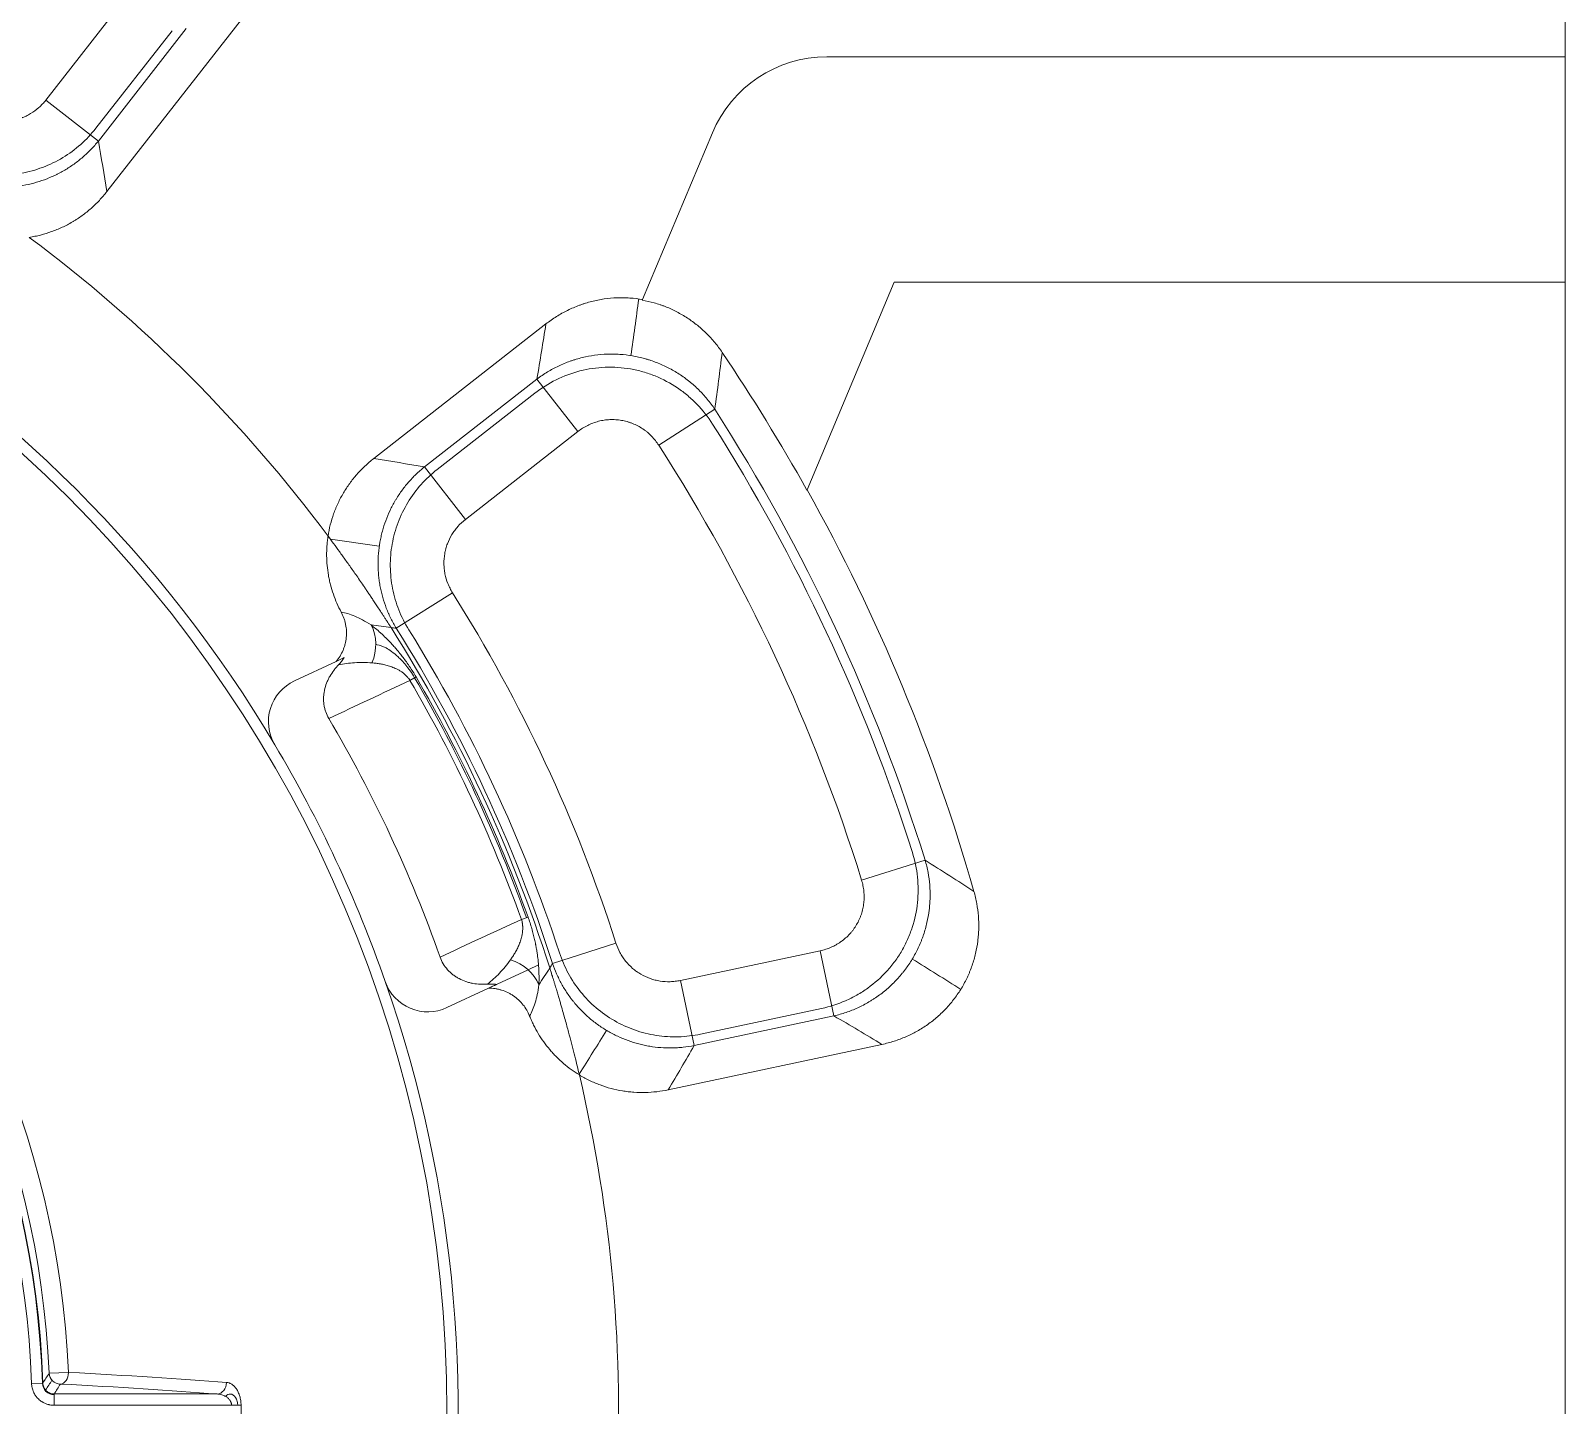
# Model space of a CAD drawing. Header units: millimetres. Extents: x 2234 to 3061, y 2092 to 2676.
# Drawn here: x 2773.6 to 2841.7, y 2475.8 to 2536.8 of the extents above; entities that cross this region are included whole.
import ezdxf

# ---------------------------------------------------------------- set-up
doc = ezdxf.new("R2010")
doc.units = ezdxf.units.MM
doc.layers.add('20', color=7, linetype='Continuous', true_color=0xffffff)
doc.layers.add('21', color=7, linetype='Continuous', true_color=0xffffff)

msp = doc.modelspace()

# ---------------------------------------------------------------- linework, layer by layer
at = {"layer": '20', "color": 7, "linetype": 'Continuous', "lineweight": 18}
for p, q in [((2841.695, 2548.007), (2841.695, 2535.623)), ((2778.19, 2538.703), (2774.287, 2533.708)), ((2779.887, 2536.786), (2776.503, 2532.455)), ((2776.615, 2531.889), (2780.518, 2536.884)), ((2776.993, 2529.646), (2782.961, 2537.285)), ((2841.695, 2535.623), (2808.929, 2535.623)), ((2841.695, 2535.623), (2841.695, 2525.623)), ((2774.287, 2533.708), (2776.615, 2531.889)), ((2803.857, 2532.25), (2800.757, 2524.855)), ((2808.061, 2516.415), (2811.922, 2525.623)), ((2811.922, 2525.623), (2841.695, 2525.623)), ((2841.695, 2525.623), (2841.695, 2436.09)), ((2796.473, 2523.773), (2788.834, 2517.805)), ((2796.072, 2521.33), (2791.077, 2517.427)), ((2796.072, 2521.33), (2797.891, 2519.002)), ((2791.643, 2517.315), (2795.974, 2520.698)), ((2803.964, 2519.988), (2801.478, 2518.392)), ((2792.896, 2515.099), (2797.891, 2519.002)), ((2791.077, 2517.427), (2792.896, 2515.099)), ((2786.909, 2514.22), (2789.08, 2513.918)), ((2792.329, 2511.846), (2789.83, 2510.27)), ((2813.295, 2499.979), (2810.474, 2499.1)), ((2799.578, 2496.299), (2796.765, 2495.398)), ((2808.635, 2495.96), (2802.435, 2494.642)), ((2808.635, 2495.96), (2809.25, 2493.071)), ((2802.435, 2494.642), (2803.049, 2491.753)), ((2808.703, 2493.401), (2803.332, 2492.259)), ((2803.049, 2491.753), (2809.25, 2493.071)), ((2801.897, 2489.791), (2811.379, 2491.807))]:
    msp.add_line(p, q, dxfattribs=at)
for centre, radius, start, end in [((2808.929, 2530.123), 5.5, 90, 157.25517), ((2734.695, 2475.507), 65, 36.70874, 53.29126), ((2734.695, 2475.507), 83.982, 29.13365, 34.03392), ((2734.695, 2475.507), 82.321, 17.29364, 32.70636), ((2734.695, 2475.507), 81.884, 17.64444, 32.35842), ((2734.695, 2475.507), 79.367, 17.29364, 32.70636), ((2734.695, 2475.507), 84, 15.9523, 29.14308), ((2734.695, 2475.507), 68.133, 17.76831, 32.23169), ((2734.695, 2475.507), 65, 17.63679, 32.36321), ((2734.695, 2475.507), 65.179, 17.76831, 32.23169), ((2734.695, 2475.507), 65.616, 18.07408, 31.92264), ((2734.695, 2475.507), 65, 356.70874, 13.29126)]:
    msp.add_arc(centre, radius, start, end, dxfattribs=at)
for points, knots in [([(2774.287, 2533.708), (2774.24, 2533.648), (2774.191, 2533.59), (2774.113, 2533.507), (2774.086, 2533.48), (2774.031, 2533.427), (2774.004, 2533.401), (2773.862, 2533.276), (2773.741, 2533.187), (2773.58, 2533.089), (2773.547, 2533.071), (2773.481, 2533.035), (2773.447, 2533.017), (2773.344, 2532.968), (2773.275, 2532.938), (2773.063, 2532.859), (2772.918, 2532.82), (2772.732, 2532.787), (2772.695, 2532.782), (2772.638, 2532.774), (2772.619, 2532.772), (2772.582, 2532.768), (2772.563, 2532.767), (2772.468, 2532.759), (2772.393, 2532.757), (2772.168, 2532.76), (2772.018, 2532.776), (2771.832, 2532.813), (2771.795, 2532.822), (2771.722, 2532.84), (2771.685, 2532.85), (2771.577, 2532.883), (2771.506, 2532.907), (2771.297, 2532.991), (2771.163, 2533.06), (2771.034, 2533.141)], [0, 0, 0, 0, 0.0625, 0.0625, 0.09375, 0.09375, 0.125, 0.125, 0.25, 0.25, 0.28125, 0.28125, 0.3125, 0.3125, 0.375, 0.375, 0.5, 0.5, 0.53125, 0.53125, 0.546875, 0.546875, 0.5625, 0.5625, 0.625, 0.625, 0.75, 0.75, 0.78125, 0.78125, 0.8125, 0.8125, 0.875, 0.875, 1, 1, 1, 1]), ([(2769.391, 2531.2), (2769.672, 2531.026), (2769.963, 2530.879), (2770.572, 2530.638), (2770.891, 2530.544), (2771.543, 2530.416), (2771.871, 2530.382), (2772.529, 2530.375), (2772.864, 2530.402), (2773.516, 2530.518), (2773.833, 2530.605), (2774.451, 2530.837), (2774.753, 2530.984), (2775.318, 2531.326), (2775.583, 2531.522), (2776.074, 2531.957), (2776.3, 2532.197), (2776.503, 2532.455)], [0, 0, 0, 0, 0.124028, 0.124028, 0.249464, 0.249464, 0.3749, 0.3749, 0.500336, 0.500336, 0.625772, 0.625772, 0.751208, 0.751208, 0.876644, 0.876644, 1, 1, 1, 1]), ([(2769.458, 2530.642), (2769.6, 2530.555), (2769.745, 2530.476), (2770.04, 2530.33), (2770.341, 2530.198), (2770.653, 2530.094), (2770.892, 2530.026), (2770.972, 2530.005), (2771.093, 2529.976), (2771.134, 2529.967), (2771.215, 2529.949), (2771.256, 2529.941), (2771.46, 2529.902), (2771.787, 2529.856), (2772.279, 2529.829), (2772.61, 2529.841), (2772.816, 2529.858), (2772.858, 2529.862), (2772.941, 2529.871), (2772.982, 2529.876), (2773.106, 2529.892), (2773.188, 2529.904), (2773.433, 2529.947), (2773.755, 2530.018), (2774.069, 2530.117), (2774.379, 2530.231), (2774.532, 2530.295), (2774.72, 2530.384), (2774.757, 2530.402), (2774.832, 2530.439), (2774.942, 2530.496), (2775.051, 2530.557), (2775.264, 2530.683), (2775.54, 2530.862), (2775.798, 2531.066), (2775.986, 2531.228), (2776.047, 2531.283), (2776.138, 2531.369), (2776.168, 2531.397), (2776.227, 2531.456), (2776.256, 2531.486), (2776.401, 2531.635), (2776.511, 2531.759), (2776.615, 2531.889)], [0, 0, 0, 0, 0.0625, 0.0625, 0.125, 0.1875, 0.1875, 0.21875, 0.21875, 0.234375, 0.234375, 0.25, 0.25, 0.3125, 0.375, 0.4375, 0.4375, 0.453125, 0.453125, 0.46875, 0.46875, 0.5, 0.5, 0.5625, 0.625, 0.625, 0.6875, 0.6875, 0.703125, 0.703125, 0.71875, 0.75, 0.75, 0.8125, 0.875, 0.875, 0.90625, 0.90625, 0.921875, 0.921875, 0.9375, 0.9375, 1, 1, 1, 1]), ([(2776.993, 2529.646), (2776.887, 2529.51), (2776.664, 2529.251), (2776.298, 2528.897), (2776.033, 2528.684), (2775.825, 2528.534), (2775.755, 2528.485), (2775.647, 2528.414), (2775.611, 2528.391), (2775.538, 2528.345), (2775.501, 2528.323), (2775.317, 2528.214), (2775.016, 2528.055), (2774.702, 2527.926), (2774.382, 2527.811), (2774.219, 2527.761), (2774.011, 2527.708), (2773.969, 2527.698), (2773.885, 2527.679), (2773.759, 2527.652), (2773.633, 2527.63), (2773.549, 2527.617)], [0, 0, 0, 0, 0.125, 0.25, 0.375, 0.375, 0.4375, 0.4375, 0.46875, 0.46875, 0.5, 0.5, 0.625, 0.75, 0.75, 0.875, 0.875, 0.90625, 0.90625, 0.9375, 1, 1, 1, 1]), ([(2796.473, 2523.773), (2796.624, 2523.891), (2796.779, 2524), (2797.099, 2524.201), (2797.264, 2524.293), (2797.603, 2524.461), (2797.777, 2524.536), (2798.001, 2524.618), (2798.046, 2524.634), (2798.136, 2524.665), (2798.272, 2524.709), (2798.41, 2524.748), (2798.685, 2524.818), (2798.87, 2524.855), (2799.244, 2524.909), (2799.432, 2524.926), (2799.717, 2524.937), (2799.812, 2524.938), (2800.004, 2524.935), (2800.099, 2524.931), (2800.383, 2524.911), (2800.571, 2524.888), (2800.757, 2524.855)], [0, 0, 0, 0, 0.125, 0.125, 0.25, 0.25, 0.375, 0.375, 0.40625, 0.40625, 0.4375, 0.5, 0.5, 0.625, 0.625, 0.75, 0.75, 0.8125, 0.8125, 0.875, 0.875, 1, 1, 1, 1]), ([(2800.746, 2524.831), (2800.924, 2524.799), (2801.1, 2524.759), (2801.361, 2524.685), (2801.448, 2524.658), (2801.577, 2524.614), (2801.62, 2524.599), (2801.706, 2524.567), (2801.749, 2524.551), (2801.96, 2524.466), (2802.125, 2524.391), (2802.445, 2524.224), (2802.757, 2524.041), (2803.05, 2523.827), (2803.227, 2523.684), (2803.263, 2523.654), (2803.332, 2523.595), (2803.435, 2523.505), (2803.534, 2523.412), (2803.727, 2523.221), (2803.972, 2522.953), (2804.19, 2522.662), (2804.292, 2522.511)], [0, 0, 0, 0, 0.125, 0.125, 0.1875, 0.1875, 0.21875, 0.21875, 0.25, 0.25, 0.375, 0.375, 0.5, 0.625, 0.625, 0.65625, 0.65625, 0.6875, 0.75, 0.75, 0.875, 1, 1, 1, 1]), ([(2803.964, 2519.988), (2803.86, 2520.144), (2803.749, 2520.294), (2803.512, 2520.58), (2803.387, 2520.717), (2803.123, 2520.978), (2802.984, 2521.102), (2802.801, 2521.249), (2802.764, 2521.278), (2802.689, 2521.335), (2802.652, 2521.363), (2802.538, 2521.446), (2802.46, 2521.499), (2802.226, 2521.651), (2801.903, 2521.837), (2801.564, 2521.99), (2801.302, 2522.092), (2801.214, 2522.124), (2801.08, 2522.169), (2801.035, 2522.183), (2800.945, 2522.211), (2800.9, 2522.224), (2800.674, 2522.286), (2800.31, 2522.367), (2799.94, 2522.411), (2799.66, 2522.43), (2799.52, 2522.436), (2799.379, 2522.436), (2799.285, 2522.436), (2799.237, 2522.435), (2799.003, 2522.426), (2798.816, 2522.41), (2798.447, 2522.359), (2798.265, 2522.325), (2797.993, 2522.259), (2797.858, 2522.222), (2797.724, 2522.181), (2797.635, 2522.152), (2797.59, 2522.136), (2797.368, 2522.058), (2797.195, 2521.987), (2796.859, 2521.827), (2796.695, 2521.739), (2796.377, 2521.547), (2796.222, 2521.443), (2796.072, 2521.33)], [0, 0, 0, 0, 0.0625, 0.0625, 0.125, 0.125, 0.1875, 0.1875, 0.203125, 0.203125, 0.21875, 0.21875, 0.25, 0.25, 0.3125, 0.375, 0.375, 0.40625, 0.40625, 0.421875, 0.421875, 0.4375, 0.4375, 0.5, 0.5625, 0.5625, 0.59375, 0.609375, 0.609375, 0.625, 0.625, 0.6875, 0.6875, 0.75, 0.75, 0.78125, 0.796875, 0.796875, 0.8125, 0.8125, 0.875, 0.875, 0.9375, 0.9375, 1, 1, 1, 1]), ([(2803.864, 2519.333), (2803.662, 2519.649), (2803.433, 2519.94), (2803.045, 2520.342), (2802.907, 2520.471), (2802.617, 2520.715), (2802.464, 2520.83), (2801.996, 2521.147), (2801.664, 2521.324), (2801.139, 2521.537), (2800.958, 2521.599), (2800.594, 2521.703), (2800.227, 2521.786), (2799.854, 2521.831), (2799.478, 2521.856), (2799.287, 2521.858), (2798.718, 2521.835), (2798.346, 2521.78), (2797.616, 2521.592), (2797.256, 2521.458), (2796.586, 2521.126), (2796.271, 2520.929), (2795.974, 2520.698)], [0, 0, 0, 0, 0.123638, 0.123638, 0.186356, 0.186356, 0.249073, 0.249073, 0.374508, 0.374508, 0.437225, 0.437225, 0.499943, 0.56266, 0.56266, 0.625377, 0.625377, 0.750812, 0.750812, 0.876247, 0.876247, 1, 1, 1, 1]), ([(2797.891, 2519.002), (2797.959, 2519.055), (2798.099, 2519.153), (2798.248, 2519.236), (2798.401, 2519.312), (2798.479, 2519.346), (2798.6, 2519.392), (2798.641, 2519.406), (2798.723, 2519.431), (2798.764, 2519.443), (2798.888, 2519.475), (2798.971, 2519.492), (2799.14, 2519.517), (2799.225, 2519.525), (2799.353, 2519.531), (2799.397, 2519.532), (2799.483, 2519.531), (2799.525, 2519.529), (2799.653, 2519.521), (2799.822, 2519.501), (2800.009, 2519.459), (2800.112, 2519.429), (2800.153, 2519.416), (2800.174, 2519.409), (2800.235, 2519.389), (2800.275, 2519.374), (2800.394, 2519.326), (2800.549, 2519.255), (2800.695, 2519.167), (2800.801, 2519.096), (2800.836, 2519.071), (2800.905, 2519.02), (2800.939, 2518.993), (2801.038, 2518.911), (2801.163, 2518.795), (2801.332, 2518.603), (2801.432, 2518.464), (2801.478, 2518.392)], [0, 0, 0, 0, 0.0625, 0.125, 0.125, 0.1875, 0.1875, 0.21875, 0.21875, 0.25, 0.25, 0.3125, 0.3125, 0.375, 0.375, 0.40625, 0.40625, 0.4375, 0.4375, 0.5, 0.5625, 0.578125, 0.578125, 0.59375, 0.59375, 0.625, 0.625, 0.6875, 0.75, 0.75, 0.78125, 0.78125, 0.8125, 0.8125, 0.875, 0.9375, 1, 1, 1, 1]), ([(2786.805, 2514.361), (2786.831, 2514.529), (2786.898, 2514.863), (2786.997, 2515.187), (2787.083, 2515.428), (2787.128, 2515.547), (2787.179, 2515.665), (2787.213, 2515.744), (2787.231, 2515.783), (2787.322, 2515.977), (2787.402, 2516.128), (2787.575, 2516.421), (2787.761, 2516.705), (2787.973, 2516.971), (2788.143, 2517.164), (2788.201, 2517.227), (2788.32, 2517.35), (2788.381, 2517.411), (2788.568, 2517.587), (2788.699, 2517.699), (2788.834, 2517.805)], [0, 0, 0, 0, 0.125, 0.25, 0.25, 0.3125, 0.34375, 0.34375, 0.375, 0.375, 0.5, 0.5, 0.625, 0.75, 0.75, 0.8125, 0.8125, 0.875, 0.875, 1, 1, 1, 1]), ([(2791.077, 2517.427), (2790.947, 2517.323), (2790.824, 2517.213), (2790.587, 2516.985), (2790.361, 2516.746), (2790.157, 2516.488), (2790.012, 2516.286), (2789.965, 2516.218), (2789.897, 2516.113), (2789.875, 2516.078), (2789.831, 2516.008), (2789.809, 2515.972), (2789.704, 2515.793), (2789.549, 2515.501), (2789.358, 2515.047), (2789.258, 2514.732), (2789.204, 2514.532), (2789.193, 2514.491), (2789.174, 2514.41), (2789.164, 2514.37), (2789.137, 2514.248), (2789.121, 2514.166), (2789.078, 2513.922), (2789.036, 2513.594), (2789.024, 2513.265), (2789.026, 2512.935), (2789.034, 2512.77), (2789.055, 2512.562), (2789.059, 2512.521), (2789.069, 2512.438), (2789.085, 2512.315), (2789.106, 2512.193), (2789.152, 2511.95), (2789.227, 2511.629), (2789.331, 2511.317), (2789.42, 2511.086), (2789.452, 2511.009), (2789.502, 2510.895), (2789.519, 2510.857), (2789.554, 2510.781), (2789.572, 2510.744), (2789.663, 2510.557), (2789.743, 2510.412), (2789.83, 2510.27)], [0, 0, 0, 0, 0.0625, 0.0625, 0.125, 0.1875, 0.1875, 0.21875, 0.21875, 0.234375, 0.234375, 0.25, 0.25, 0.3125, 0.375, 0.4375, 0.4375, 0.453125, 0.453125, 0.46875, 0.46875, 0.5, 0.5, 0.5625, 0.625, 0.625, 0.6875, 0.6875, 0.703125, 0.703125, 0.71875, 0.75, 0.75, 0.8125, 0.875, 0.875, 0.90625, 0.90625, 0.921875, 0.921875, 0.9375, 0.9375, 1, 1, 1, 1]), ([(2791.643, 2517.315), (2791.386, 2517.112), (2791.149, 2516.89), (2790.715, 2516.402), (2790.517, 2516.135), (2790.172, 2515.566), (2790.028, 2515.27), (2789.796, 2514.654), (2789.707, 2514.331), (2789.591, 2513.679), (2789.564, 2513.351), (2789.57, 2512.691), (2789.604, 2512.356), (2789.731, 2511.708), (2789.824, 2511.392), (2790.065, 2510.78), (2790.214, 2510.484), (2790.388, 2510.203)], [0, 0, 0, 0, 0.123344, 0.123344, 0.248782, 0.248782, 0.374219, 0.374219, 0.499657, 0.499657, 0.625094, 0.625094, 0.750532, 0.750532, 0.875969, 0.875969, 1, 1, 1, 1]), ([(2792.329, 2511.846), (2792.288, 2511.91), (2792.251, 2511.976), (2792.199, 2512.078), (2792.182, 2512.112), (2792.151, 2512.181), (2792.136, 2512.216), (2792.066, 2512.391), (2792.023, 2512.535), (2791.986, 2512.72), (2791.98, 2512.757), (2791.968, 2512.832), (2791.963, 2512.87), (2791.951, 2512.983), (2791.947, 2513.059), (2791.944, 2513.284), (2791.956, 2513.434), (2791.988, 2513.62), (2791.996, 2513.657), (2792.008, 2513.713), (2792.013, 2513.731), (2792.022, 2513.768), (2792.026, 2513.787), (2792.051, 2513.878), (2792.075, 2513.95), (2792.154, 2514.161), (2792.219, 2514.296), (2792.317, 2514.458), (2792.338, 2514.49), (2792.38, 2514.553), (2792.402, 2514.584), (2792.469, 2514.675), (2792.516, 2514.734), (2792.666, 2514.902), (2792.776, 2515.005), (2792.896, 2515.099)], [0, 0, 0, 0, 0.0625, 0.0625, 0.09375, 0.09375, 0.125, 0.125, 0.25, 0.25, 0.28125, 0.28125, 0.3125, 0.3125, 0.375, 0.375, 0.5, 0.5, 0.53125, 0.53125, 0.546875, 0.546875, 0.5625, 0.5625, 0.625, 0.625, 0.75, 0.75, 0.78125, 0.78125, 0.8125, 0.8125, 0.875, 0.875, 1, 1, 1, 1]), ([(2786.805, 2514.361), (2786.885, 2514.253), (2786.968, 2514.142), (2787.136, 2513.912), (2787.223, 2513.794), (2787.356, 2513.61), (2787.401, 2513.548), (2787.493, 2513.421), (2787.539, 2513.356), (2787.681, 2513.157), (2787.779, 2513.019), (2787.932, 2512.801), (2787.984, 2512.727), (2788.092, 2512.573), (2788.146, 2512.493), (2788.26, 2512.329), (2788.318, 2512.245), (2788.408, 2512.112), (2788.439, 2512.067), (2788.502, 2511.974), (2788.534, 2511.927), (2788.599, 2511.83), (2788.633, 2511.781), (2788.701, 2511.679), (2788.736, 2511.626), (2788.808, 2511.518), (2788.846, 2511.462), (2788.903, 2511.375), (2788.923, 2511.345), (2788.963, 2511.284), (2788.983, 2511.253), (2789.046, 2511.159), (2789.089, 2511.093), (2789.156, 2510.989), (2789.18, 2510.954), (2789.227, 2510.881), (2789.251, 2510.844), (2789.3, 2510.768), (2789.325, 2510.729), (2789.364, 2510.668), (2789.377, 2510.648), (2789.404, 2510.606), (2789.418, 2510.585), (2789.459, 2510.521), (2789.486, 2510.478), (2789.542, 2510.39), (2789.57, 2510.346), (2789.599, 2510.301)], [0, 0, 0, 0, 0.125, 0.125, 0.25, 0.25, 0.3125, 0.3125, 0.375, 0.375, 0.5, 0.5, 0.5625, 0.5625, 0.625, 0.625, 0.6875, 0.6875, 0.71875, 0.71875, 0.75, 0.75, 0.78125, 0.78125, 0.8125, 0.8125, 0.84375, 0.84375, 0.859375, 0.859375, 0.875, 0.875, 0.90625, 0.90625, 0.921875, 0.921875, 0.9375, 0.9375, 0.953125, 0.953125, 0.960938, 0.960938, 0.96875, 0.96875, 0.984375, 0.984375, 1, 1, 1, 1]), ([(2808.703, 2493.401), (2809.07, 2493.48), (2809.424, 2493.595), (2809.936, 2493.819), (2810.104, 2493.903), (2810.434, 2494.091), (2810.595, 2494.193), (2811.055, 2494.522), (2811.336, 2494.771), (2811.718, 2495.19), (2811.839, 2495.338), (2812.063, 2495.643), (2812.269, 2495.958), (2812.441, 2496.293), (2812.595, 2496.637), (2812.664, 2496.815), (2812.839, 2497.356), (2812.917, 2497.724), (2812.995, 2498.474), (2812.995, 2498.858), (2812.916, 2499.603), (2812.841, 2499.968), (2812.727, 2500.327)], [0, 0, 0, 0, 0.123695, 0.123695, 0.186385, 0.186385, 0.249074, 0.249074, 0.374453, 0.374453, 0.437142, 0.437142, 0.499832, 0.562521, 0.562521, 0.62521, 0.62521, 0.750589, 0.750589, 0.875968, 0.875968, 1, 1, 1, 1]), ([(2809.25, 2493.071), (2809.433, 2493.113), (2809.612, 2493.164), (2809.963, 2493.284), (2810.136, 2493.353), (2810.473, 2493.508), (2810.638, 2493.594), (2810.84, 2493.713), (2810.881, 2493.737), (2810.96, 2493.787), (2811, 2493.812), (2811.118, 2493.89), (2811.194, 2493.943), (2811.42, 2494.109), (2811.708, 2494.345), (2811.971, 2494.608), (2812.159, 2494.817), (2812.22, 2494.888), (2812.309, 2494.998), (2812.339, 2495.035), (2812.396, 2495.109), (2812.424, 2495.147), (2812.563, 2495.336), (2812.767, 2495.648), (2812.939, 2495.978), (2813.056, 2496.233), (2813.111, 2496.362), (2813.161, 2496.494), (2813.194, 2496.583), (2813.209, 2496.627), (2813.285, 2496.85), (2813.335, 2497.03), (2813.418, 2497.393), (2813.451, 2497.576), (2813.485, 2497.853), (2813.499, 2497.993), (2813.507, 2498.133), (2813.511, 2498.227), (2813.513, 2498.274), (2813.518, 2498.509), (2813.512, 2498.696), (2813.482, 2499.067), (2813.458, 2499.251), (2813.391, 2499.617), (2813.348, 2499.798), (2813.295, 2499.979)], [0, 0, 0, 0, 0.0625, 0.0625, 0.125, 0.125, 0.1875, 0.1875, 0.203125, 0.203125, 0.21875, 0.21875, 0.25, 0.25, 0.3125, 0.375, 0.375, 0.40625, 0.40625, 0.421875, 0.421875, 0.4375, 0.4375, 0.5, 0.5625, 0.5625, 0.59375, 0.609375, 0.609375, 0.625, 0.625, 0.6875, 0.6875, 0.75, 0.75, 0.78125, 0.796875, 0.796875, 0.8125, 0.8125, 0.875, 0.875, 0.9375, 0.9375, 1, 1, 1, 1]), ([(2810.474, 2499.1), (2810.5, 2499.018), (2810.542, 2498.852), (2810.568, 2498.684), (2810.585, 2498.514), (2810.589, 2498.428), (2810.588, 2498.299), (2810.587, 2498.256), (2810.582, 2498.17), (2810.578, 2498.128), (2810.565, 2498.001), (2810.551, 2497.917), (2810.515, 2497.75), (2810.493, 2497.668), (2810.452, 2497.545), (2810.438, 2497.505), (2810.406, 2497.425), (2810.39, 2497.385), (2810.337, 2497.269), (2810.259, 2497.117), (2810.153, 2496.957), (2810.089, 2496.872), (2810.062, 2496.838), (2810.049, 2496.821), (2810.008, 2496.771), (2809.979, 2496.739), (2809.893, 2496.644), (2809.771, 2496.525), (2809.638, 2496.419), (2809.534, 2496.345), (2809.498, 2496.321), (2809.426, 2496.275), (2809.389, 2496.252), (2809.277, 2496.189), (2809.2, 2496.151), (2809.044, 2496.083), (2808.885, 2496.022), (2808.72, 2495.978), (2808.635, 2495.96)], [0, 0, 0, 0, 0.0625, 0.125, 0.125, 0.1875, 0.1875, 0.21875, 0.21875, 0.25, 0.25, 0.3125, 0.3125, 0.375, 0.375, 0.40625, 0.40625, 0.4375, 0.4375, 0.5, 0.5625, 0.578125, 0.578125, 0.59375, 0.59375, 0.625, 0.625, 0.6875, 0.75, 0.75, 0.78125, 0.78125, 0.8125, 0.8125, 0.875, 0.875, 0.9375, 1, 1, 1, 1]), ([(2815.46, 2498.594), (2815.512, 2498.414), (2815.554, 2498.233), (2815.619, 2497.869), (2815.643, 2497.686), (2815.672, 2497.318), (2815.677, 2497.133), (2815.672, 2496.901), (2815.67, 2496.854), (2815.666, 2496.761), (2815.663, 2496.714), (2815.652, 2496.575), (2815.643, 2496.482), (2815.608, 2496.207), (2815.543, 2495.843), (2815.441, 2495.489), (2815.35, 2495.226), (2815.318, 2495.139), (2815.265, 2495.009), (2815.247, 2494.966), (2815.21, 2494.88), (2815.19, 2494.838), (2815.092, 2494.627), (2814.918, 2494.301), (2814.712, 2493.995), (2814.545, 2493.773), (2814.488, 2493.701), (2814.398, 2493.594), (2814.368, 2493.558), (2814.306, 2493.489), (2814.275, 2493.454), (2814.116, 2493.283), (2813.982, 2493.154), (2813.704, 2492.911), (2813.414, 2492.683), (2813.1, 2492.485), (2812.897, 2492.371), (2812.856, 2492.348), (2812.773, 2492.305), (2812.649, 2492.241), (2812.523, 2492.182), (2812.268, 2492.071), (2811.921, 2491.941), (2811.562, 2491.846), (2811.379, 2491.807)], [0, 0, 0, 0, 0.0625, 0.0625, 0.125, 0.125, 0.1875, 0.1875, 0.203125, 0.203125, 0.21875, 0.21875, 0.25, 0.25, 0.3125, 0.375, 0.375, 0.40625, 0.40625, 0.421875, 0.421875, 0.4375, 0.4375, 0.5, 0.5625, 0.5625, 0.59375, 0.59375, 0.609375, 0.609375, 0.625, 0.625, 0.6875, 0.6875, 0.75, 0.8125, 0.8125, 0.828125, 0.828125, 0.84375, 0.875, 0.875, 0.9375, 1, 1, 1, 1]), ([(2802.435, 2494.642), (2802.36, 2494.627), (2802.285, 2494.614), (2802.172, 2494.601), (2802.134, 2494.597), (2802.058, 2494.591), (2802.021, 2494.59), (2801.832, 2494.584), (2801.682, 2494.594), (2801.496, 2494.623), (2801.459, 2494.63), (2801.385, 2494.645), (2801.348, 2494.653), (2801.237, 2494.681), (2801.165, 2494.703), (2800.952, 2494.779), (2800.815, 2494.842), (2800.652, 2494.936), (2800.62, 2494.956), (2800.572, 2494.987), (2800.556, 2494.998), (2800.525, 2495.019), (2800.509, 2495.03), (2800.432, 2495.085), (2800.373, 2495.131), (2800.202, 2495.279), (2800.098, 2495.387), (2799.98, 2495.535), (2799.957, 2495.565), (2799.912, 2495.627), (2799.89, 2495.658), (2799.828, 2495.752), (2799.79, 2495.817), (2799.684, 2496.016), (2799.625, 2496.154), (2799.578, 2496.299)], [0, 0, 0, 0, 0.0625, 0.0625, 0.09375, 0.09375, 0.125, 0.125, 0.25, 0.25, 0.28125, 0.28125, 0.3125, 0.3125, 0.375, 0.375, 0.5, 0.5, 0.53125, 0.53125, 0.546875, 0.546875, 0.5625, 0.5625, 0.625, 0.625, 0.75, 0.75, 0.78125, 0.78125, 0.8125, 0.8125, 0.875, 0.875, 1, 1, 1, 1]), ([(2796.64, 2495.201), (2796.656, 2495.149), (2796.673, 2495.099), (2796.704, 2494.998), (2796.72, 2494.949), (2796.739, 2494.888), (2796.742, 2494.876), (2796.75, 2494.852), (2796.754, 2494.84), (2796.765, 2494.804), (2796.772, 2494.78), (2796.794, 2494.711), (2796.808, 2494.666), (2796.835, 2494.579), (2796.848, 2494.536), (2796.867, 2494.473), (2796.873, 2494.452), (2796.885, 2494.412), (2796.892, 2494.391), (2796.922, 2494.292), (2796.945, 2494.216), (2796.988, 2494.072), (2797.008, 2494.003), (2797.048, 2493.869), (2797.067, 2493.805), (2797.103, 2493.68), (2797.121, 2493.619), (2797.155, 2493.5), (2797.172, 2493.443), (2797.22, 2493.273), (2797.25, 2493.167), (2797.308, 2492.961), (2797.336, 2492.862), (2797.388, 2492.671), (2797.413, 2492.579), (2797.462, 2492.399), (2797.486, 2492.311), (2797.554, 2492.055), (2797.596, 2491.892), (2797.677, 2491.579), (2797.716, 2491.428), (2797.789, 2491.135), (2797.824, 2490.993), (2797.891, 2490.716), (2797.923, 2490.582), (2797.954, 2490.451)], [0, 0, 0, 0, 0.015625, 0.015625, 0.03125, 0.03125, 0.035156, 0.035156, 0.039063, 0.039063, 0.046875, 0.046875, 0.0625, 0.0625, 0.078125, 0.078125, 0.085938, 0.085938, 0.09375, 0.09375, 0.125, 0.125, 0.15625, 0.15625, 0.1875, 0.1875, 0.21875, 0.21875, 0.25, 0.25, 0.3125, 0.3125, 0.375, 0.375, 0.4375, 0.4375, 0.5, 0.5, 0.625, 0.625, 0.75, 0.75, 0.875, 0.875, 1, 1, 1, 1]), ([(2796.765, 2495.398), (2796.818, 2495.24), (2796.878, 2495.086), (2797.011, 2494.785), (2797.156, 2494.49), (2797.328, 2494.21), (2797.467, 2494.004), (2797.515, 2493.937), (2797.589, 2493.837), (2797.615, 2493.803), (2797.666, 2493.738), (2797.692, 2493.705), (2797.823, 2493.545), (2798.043, 2493.299), (2798.404, 2492.962), (2798.697, 2492.733), (2798.868, 2492.615), (2798.937, 2492.569), (2798.972, 2492.546), (2799.077, 2492.478), (2799.148, 2492.435), (2799.363, 2492.31), (2799.655, 2492.158), (2799.96, 2492.032), (2800.27, 2491.92), (2800.428, 2491.871), (2800.63, 2491.818), (2800.67, 2491.808), (2800.751, 2491.788), (2800.873, 2491.761), (2800.995, 2491.738), (2801.239, 2491.697), (2801.565, 2491.657), (2801.894, 2491.647), (2802.142, 2491.65), (2802.225, 2491.653), (2802.349, 2491.661), (2802.391, 2491.663), (2802.474, 2491.67), (2802.515, 2491.674), (2802.722, 2491.696), (2802.886, 2491.72), (2803.049, 2491.753)], [0, 0, 0, 0, 0.0625, 0.0625, 0.125, 0.1875, 0.1875, 0.21875, 0.21875, 0.234375, 0.234375, 0.25, 0.25, 0.3125, 0.375, 0.4375, 0.453125, 0.453125, 0.46875, 0.46875, 0.5, 0.5, 0.5625, 0.625, 0.625, 0.6875, 0.6875, 0.703125, 0.703125, 0.71875, 0.75, 0.75, 0.8125, 0.875, 0.875, 0.90625, 0.90625, 0.921875, 0.921875, 0.9375, 0.9375, 1, 1, 1, 1]), ([(2797.073, 2495.864), (2797.176, 2495.552), (2797.305, 2495.254), (2797.616, 2494.679), (2797.8, 2494.402), (2798.217, 2493.884), (2798.447, 2493.648), (2798.946, 2493.219), (2799.22, 2493.025), (2799.794, 2492.694), (2800.093, 2492.557), (2800.715, 2492.338), (2801.041, 2492.256), (2801.694, 2492.155), (2802.023, 2492.134), (2802.68, 2492.153), (2803.009, 2492.192), (2803.332, 2492.26)], [0, 0, 0, 0, 0.123553, 0.123553, 0.248982, 0.248982, 0.374412, 0.374412, 0.499841, 0.499841, 0.625271, 0.625271, 0.750701, 0.750701, 0.87613, 0.87613, 1, 1, 1, 1]), ([(2801.897, 2489.791), (2801.729, 2489.756), (2801.56, 2489.728), (2801.222, 2489.688), (2800.883, 2489.664), (2800.543, 2489.672), (2800.287, 2489.69), (2800.202, 2489.698), (2800.074, 2489.713), (2800.031, 2489.718), (2799.946, 2489.73), (2799.904, 2489.737), (2799.693, 2489.772), (2799.36, 2489.844), (2799.036, 2489.946), (2798.717, 2490.064), (2798.56, 2490.131), (2798.367, 2490.224), (2798.329, 2490.243), (2798.252, 2490.282), (2798.138, 2490.343), (2798.027, 2490.407), (2797.954, 2490.451)], [0, 0, 0, 0, 0.125, 0.125, 0.25, 0.375, 0.375, 0.4375, 0.4375, 0.46875, 0.46875, 0.5, 0.5, 0.625, 0.75, 0.75, 0.875, 0.875, 0.90625, 0.90625, 0.9375, 1, 1, 1, 1])]:
    msp.add_open_spline(points, degree=3, knots=knots, dxfattribs=at)
for points in [[(2776.993, 2529.646), (2776.871, 2530.398), (2776.745, 2531.146), (2776.615, 2531.889)], [(2800.24, 2522.369), (2800.362, 2523.211), (2800.478, 2524.048), (2800.589, 2524.882)], [(2800.746, 2524.831), (2800.75, 2524.839), (2800.753, 2524.847), (2800.757, 2524.855)], [(2796.473, 2523.773), (2796.345, 2522.963), (2796.211, 2522.148), (2796.072, 2521.33)], [(2803.964, 2519.988), (2804.079, 2520.834), (2804.188, 2521.675), (2804.292, 2522.511)], [(2791.077, 2517.427), (2790.334, 2517.557), (2789.586, 2517.683), (2788.834, 2517.805)], [(2808.053, 2516.394), (2808.056, 2516.401), (2808.058, 2516.408), (2808.061, 2516.415)], [(2789.599, 2510.301), (2789.676, 2510.29), (2789.753, 2510.28), (2789.83, 2510.27)], [(2815.46, 2498.594), (2814.746, 2499.056), (2814.024, 2499.518), (2813.295, 2499.979)], [(2796.64, 2495.201), (2796.682, 2495.267), (2796.723, 2495.332), (2796.765, 2495.398)], [(2812.725, 2495.595), (2813.448, 2495.147), (2814.164, 2494.698), (2814.874, 2494.247)], [(2809.25, 2493.071), (2809.966, 2492.651), (2810.676, 2492.23), (2811.379, 2491.807)], [(2799.16, 2492.428), (2798.761, 2491.782), (2798.357, 2491.134), (2797.946, 2490.485)], [(2801.897, 2489.791), (2802.287, 2490.446), (2802.671, 2491.1), (2803.049, 2491.753)]]:
    msp.add_open_spline(points, degree=3, dxfattribs=at)
at = {"layer": '21', "color": 7, "linetype": 'Continuous', "lineweight": 18}
for p, q in [((2785.316, 2507.939), (2787.167, 2508.802)), ((2790.709, 2508.112), (2790.44, 2507.956)), ((2795.677, 2497.458), (2795.384, 2497.353)), ((2795.684, 2495.12), (2796.142, 2495.333)), ((2795.684, 2495.12), (2793.929, 2494.301)), ((2793.929, 2494.301), (2792.078, 2493.438)), ((2774.431, 2477.216), (2775.288, 2477.252)), ((2773.651, 2476.764), (2774.153, 2476.78)), ((2774.654, 2476.294), (2774.654, 2475.792)), ((2774.654, 2476.294), (2781.881, 2476.294)), ((2782.525, 2475.792), (2774.654, 2475.792)), ((2782.947, 2475.794), (2782.525, 2475.792))]:
    msp.add_line(p, q, dxfattribs=at)
msp.add_circle((2734.695, 2475.507), 57.383, dxfattribs=at)
msp.add_circle((2734.695, 2475.507), 57.383, dxfattribs=at)
for centre, radius, start, end in [((2734.695, 2475.507), 65, 36.70874, 53.29126), ((2734.695, 2475.507), 57.886, 30.75015, 59.24985), ((2734.695, 2475.507), 40.63, 2.4619, 87.5381), ((2734.695, 2475.507), 39.478, 1.84776, 88.15224), ((2734.695, 2475.507), 39.461, 1.84776, 88.15224), ((2734.695, 2475.507), 39.772, 2.4619, 87.5381), ((2734.695, 2475.507), 38.976, 1.84776, 88.15224), ((2734.695, 2475.507), 65, 17.63679, 32.36321), ((2786.161, 2506.127), 2, 115, 210.75015), ((2734.695, 2475.507), 64.501, 19.79667, 30.20333), ((2734.695, 2475.507), 64.739, 19.79667, 30.20333), ((2734.695, 2475.507), 64.813, 19.79667, 30.20333), ((2734.695, 2475.507), 60.54, 19.46426, 30.53574), ((2734.695, 2475.507), 57.886, 19.24985, 30.75015), ((2791.233, 2495.251), 2, 199.24985, 295), ((2734.695, 2475.507), 57.886, 350.75015, 19.24985), ((2734.695, 2475.507), 65, 356.70874, 13.29126), ((2734.695, 2475.507), 48.253, 359.6591, 0.3409), ((2734.695, 2475.507), 48.253, 359.6591, 0.3409)]:
    msp.add_arc(centre, radius, start, end, dxfattribs=at)
for centre, major_axis, ratio, start_param, end_param in [((2787.058, 2509.347), (1.192, 1.606), 0.893672, 4.975521, 5.885825), ((2794.276, 2493.867), (1.996, -0.12), 0.893672, 0.39736, 1.307664), ((2734.694, 2522.191), (-0.001, 70.061), 0.74566, 4.001292, 4.009548), ((2774.932, 2477.237), (-0.426, 0.266), 0.998098, 0.6017, 2.127785), ((2774.932, 2477.237), (0.026, 0.502), 0.706413, 3.215602, 4.77981), ((2734.695, 2475.13), (-57.384, 0), 0.052336, 3.734088, 3.926602), ((2734.695, 2521.889), (0, 70.362), 0.745659, 4.007407, 4.015622), ((2734.695, 2474.631), (56.882, 0), 0.052336, 0.592496, 0.785009), ((2781.881, 2476.795), (0.039, 0.501), 0.828413, 3.235167, 4.799375)]:
    msp.add_ellipse(centre, major_axis=major_axis, ratio=ratio, start_param=start_param, end_param=end_param, dxfattribs=at)
for points, knots in [([(2787.389, 2510.988), (2787.321, 2511.116), (2787.194, 2511.376), (2787.089, 2511.645), (2786.994, 2511.919), (2786.952, 2512.058), (2786.906, 2512.235), (2786.897, 2512.271), (2786.88, 2512.342), (2786.856, 2512.449), (2786.835, 2512.556), (2786.798, 2512.77), (2786.76, 2513.057), (2786.737, 2513.49), (2786.746, 2513.78), (2786.761, 2513.998), (2786.768, 2514.072), (2786.784, 2514.217), (2786.794, 2514.289), (2786.805, 2514.361)], [0, 0, 0, 0, 0.125, 0.25, 0.25, 0.375, 0.375, 0.40625, 0.40625, 0.4375, 0.5, 0.5, 0.625, 0.75, 0.875, 0.875, 0.9375, 0.9375, 1, 1, 1, 1]), ([(2786.805, 2514.361), (2786.885, 2514.253), (2786.968, 2514.142), (2787.136, 2513.912), (2787.223, 2513.794), (2787.356, 2513.61), (2787.401, 2513.548), (2787.493, 2513.421), (2787.539, 2513.356), (2787.681, 2513.157), (2787.779, 2513.019), (2787.932, 2512.801), (2787.984, 2512.727), (2788.092, 2512.573), (2788.146, 2512.493), (2788.26, 2512.329), (2788.318, 2512.245), (2788.408, 2512.112), (2788.439, 2512.067), (2788.502, 2511.974), (2788.534, 2511.927), (2788.599, 2511.83), (2788.633, 2511.781), (2788.701, 2511.679), (2788.736, 2511.626), (2788.808, 2511.518), (2788.846, 2511.462), (2788.903, 2511.375), (2788.923, 2511.345), (2788.963, 2511.284), (2788.983, 2511.253), (2789.046, 2511.159), (2789.089, 2511.093), (2789.156, 2510.989), (2789.18, 2510.954), (2789.227, 2510.881), (2789.251, 2510.844), (2789.3, 2510.768), (2789.325, 2510.729), (2789.364, 2510.668), (2789.377, 2510.648), (2789.404, 2510.606), (2789.418, 2510.585), (2789.459, 2510.521), (2789.486, 2510.478), (2789.542, 2510.39), (2789.57, 2510.346), (2789.599, 2510.301)], [0, 0, 0, 0, 0.125, 0.125, 0.25, 0.25, 0.3125, 0.3125, 0.375, 0.375, 0.5, 0.5, 0.5625, 0.5625, 0.625, 0.625, 0.6875, 0.6875, 0.71875, 0.71875, 0.75, 0.75, 0.78125, 0.78125, 0.8125, 0.8125, 0.84375, 0.84375, 0.859375, 0.859375, 0.875, 0.875, 0.90625, 0.90625, 0.921875, 0.921875, 0.9375, 0.9375, 0.953125, 0.953125, 0.960937, 0.960937, 0.96875, 0.96875, 0.984375, 0.984375, 1, 1, 1, 1]), ([(2787.167, 2508.802), (2787.23, 2508.877), (2787.343, 2509.035), (2787.432, 2509.207), (2787.489, 2509.342), (2787.506, 2509.388), (2787.538, 2509.48), (2787.551, 2509.527), (2787.587, 2509.667), (2787.604, 2509.762), (2787.619, 2509.907), (2787.622, 2509.956), (2787.624, 2510.029), (2787.624, 2510.054), (2787.624, 2510.103), (2787.623, 2510.127), (2787.617, 2510.248), (2787.605, 2510.344), (2787.577, 2510.486), (2787.566, 2510.534), (2787.54, 2510.628), (2787.525, 2510.674), (2787.475, 2510.812), (2787.435, 2510.902), (2787.389, 2510.988)], [0, 0, 0, 0, 0.125, 0.25, 0.25, 0.3125, 0.3125, 0.375, 0.375, 0.5, 0.5, 0.5625, 0.5625, 0.59375, 0.59375, 0.625, 0.625, 0.75, 0.75, 0.8125, 0.8125, 0.875, 0.875, 1, 1, 1, 1]), ([(2788.712, 2510.416), (2788.578, 2510.501), (2788.453, 2510.575), (2788.215, 2510.704), (2788.102, 2510.758), (2787.885, 2510.851), (2787.781, 2510.889), (2787.58, 2510.949), (2787.483, 2510.972), (2787.389, 2510.988)], [0, 0, 0, 0, 0.25, 0.25, 0.5, 0.5, 0.75, 0.75, 1, 1, 1, 1]), ([(2790.709, 2508.112), (2790.663, 2508.192), (2790.616, 2508.27), (2790.521, 2508.422), (2790.473, 2508.496), (2790.4, 2508.604), (2790.375, 2508.64), (2790.327, 2508.71), (2790.303, 2508.745), (2790.231, 2508.845), (2790.183, 2508.909), (2790.089, 2509.033), (2790.043, 2509.093), (2789.985, 2509.164), (2789.973, 2509.179), (2789.95, 2509.207), (2789.916, 2509.249), (2789.883, 2509.289), (2789.816, 2509.368), (2789.772, 2509.418), (2789.687, 2509.514), (2789.644, 2509.56), (2789.52, 2509.694), (2789.439, 2509.777), (2789.341, 2509.873), (2789.321, 2509.892), (2789.283, 2509.929), (2789.263, 2509.947), (2789.206, 2510.001), (2789.169, 2510.035), (2789.058, 2510.135), (2788.986, 2510.196), (2788.846, 2510.312), (2788.778, 2510.366), (2788.712, 2510.416)], [0, 0, 0, 0, 0.0625, 0.0625, 0.125, 0.125, 0.15625, 0.15625, 0.1875, 0.1875, 0.25, 0.25, 0.3125, 0.3125, 0.328125, 0.328125, 0.34375, 0.375, 0.375, 0.4375, 0.4375, 0.5, 0.5, 0.625, 0.625, 0.65625, 0.65625, 0.6875, 0.6875, 0.75, 0.75, 0.875, 0.875, 1, 1, 1, 1]), ([(2788.923, 2509.548), (2788.942, 2509.547), (2788.962, 2509.545), (2789.098, 2509.524), (2789.228, 2509.479), (2789.458, 2509.354), (2789.539, 2509.302), (2789.716, 2509.173), (2789.811, 2509.095), (2789.965, 2508.951), (2790.019, 2508.897), (2790.132, 2508.777), (2790.192, 2508.71), (2790.318, 2508.557), (2790.385, 2508.471), (2790.516, 2508.284), (2790.582, 2508.183), (2790.645, 2508.075)], [0, 0, 0, 0, 0.055834, 0.055834, 0.371964, 0.371964, 0.530029, 0.530029, 0.688094, 0.688094, 0.767126, 0.767126, 0.846158, 0.846158, 0.925191, 0.925191, 1, 1, 1, 1]), ([(2787.273, 2508.651), (2787.235, 2508.612), (2787.198, 2508.572), (2787.127, 2508.489), (2787.093, 2508.446), (2786.995, 2508.316), (2786.935, 2508.226), (2786.855, 2508.084), (2786.83, 2508.036), (2786.795, 2507.962), (2786.784, 2507.937), (2786.763, 2507.887), (2786.752, 2507.862), (2786.703, 2507.735), (2786.672, 2507.631), (2786.644, 2507.499), (2786.639, 2507.472), (2786.629, 2507.418), (2786.625, 2507.391), (2786.615, 2507.31), (2786.61, 2507.256), (2786.604, 2507.093), (2786.609, 2506.985), (2786.629, 2506.85), (2786.633, 2506.823), (2786.643, 2506.769), (2786.649, 2506.743), (2786.669, 2506.664), (2786.684, 2506.612), (2786.738, 2506.459), (2786.783, 2506.36), (2786.839, 2506.266)], [0, 0, 0, 0, 0.0625, 0.0625, 0.125, 0.125, 0.25, 0.25, 0.3125, 0.3125, 0.34375, 0.34375, 0.375, 0.375, 0.5, 0.5, 0.53125, 0.53125, 0.5625, 0.5625, 0.625, 0.625, 0.75, 0.75, 0.78125, 0.78125, 0.8125, 0.8125, 0.875, 0.875, 1, 1, 1, 1]), ([(2787.273, 2508.651), (2787.388, 2508.673), (2787.505, 2508.692), (2787.742, 2508.723), (2787.863, 2508.735), (2788.108, 2508.751), (2788.233, 2508.755), (2788.489, 2508.753), (2788.619, 2508.747), (2788.754, 2508.737)], [0, 0, 0, 0, 0.25, 0.25, 0.5, 0.5, 0.75, 0.75, 1, 1, 1, 1]), ([(2788.754, 2508.737), (2788.814, 2508.732), (2788.876, 2508.726), (2789, 2508.71), (2789.063, 2508.701), (2789.191, 2508.678), (2789.256, 2508.664), (2789.355, 2508.641), (2789.389, 2508.632), (2789.456, 2508.613), (2789.49, 2508.603), (2789.593, 2508.57), (2789.663, 2508.545), (2789.77, 2508.5), (2789.806, 2508.483), (2789.862, 2508.456), (2789.88, 2508.447), (2789.918, 2508.427), (2789.937, 2508.416), (2789.995, 2508.383), (2790.034, 2508.358), (2790.093, 2508.318), (2790.113, 2508.303), (2790.153, 2508.272), (2790.173, 2508.256), (2790.204, 2508.23), (2790.215, 2508.221), (2790.235, 2508.202), (2790.246, 2508.192), (2790.278, 2508.161), (2790.299, 2508.139), (2790.33, 2508.104), (2790.341, 2508.092), (2790.362, 2508.067), (2790.372, 2508.054), (2790.402, 2508.014), (2790.422, 2507.986), (2790.44, 2507.956)], [0, 0, 0, 0, 0.125, 0.125, 0.25, 0.25, 0.375, 0.375, 0.4375, 0.4375, 0.5, 0.5, 0.625, 0.625, 0.6875, 0.6875, 0.71875, 0.71875, 0.75, 0.75, 0.8125, 0.8125, 0.84375, 0.84375, 0.875, 0.875, 0.890625, 0.890625, 0.90625, 0.90625, 0.9375, 0.9375, 0.953125, 0.953125, 0.96875, 0.96875, 1, 1, 1, 1]), ([(2794.898, 2495.559), (2794.934, 2495.609), (2794.969, 2495.66), (2795.037, 2495.765), (2795.07, 2495.819), (2795.135, 2495.932), (2795.166, 2495.99), (2795.212, 2496.081), (2795.227, 2496.113), (2795.256, 2496.176), (2795.27, 2496.209), (2795.311, 2496.308), (2795.336, 2496.378), (2795.37, 2496.49), (2795.381, 2496.528), (2795.396, 2496.588), (2795.401, 2496.608), (2795.409, 2496.65), (2795.414, 2496.671), (2795.425, 2496.737), (2795.432, 2496.782), (2795.438, 2496.854), (2795.44, 2496.878), (2795.442, 2496.929), (2795.443, 2496.955), (2795.443, 2496.996), (2795.442, 2497.01), (2795.441, 2497.038), (2795.44, 2497.052), (2795.437, 2497.096), (2795.434, 2497.126), (2795.427, 2497.173), (2795.425, 2497.189), (2795.419, 2497.221), (2795.416, 2497.237), (2795.404, 2497.286), (2795.395, 2497.319), (2795.384, 2497.353)], [0, 0, 0, 0, 0.125, 0.125, 0.25, 0.25, 0.375, 0.375, 0.4375, 0.4375, 0.5, 0.5, 0.625, 0.625, 0.6875, 0.6875, 0.71875, 0.71875, 0.75, 0.75, 0.8125, 0.8125, 0.84375, 0.84375, 0.875, 0.875, 0.890625, 0.890625, 0.90625, 0.90625, 0.9375, 0.9375, 0.953125, 0.953125, 0.96875, 0.96875, 1, 1, 1, 1]), ([(2796.158, 2494.447), (2796.162, 2494.531), (2796.165, 2494.617), (2796.166, 2494.799), (2796.165, 2494.893), (2796.16, 2495.042), (2796.157, 2495.119), (2796.152, 2495.198), (2796.148, 2495.251), (2796.146, 2495.278), (2796.136, 2495.416), (2796.125, 2495.53), (2796.102, 2495.712), (2796.094, 2495.774), (2796.075, 2495.901), (2796.065, 2495.967), (2796.047, 2496.069), (2796.038, 2496.12), (2796.028, 2496.173), (2796.021, 2496.209), (2796.018, 2496.227), (2796, 2496.317), (2795.984, 2496.391), (2795.95, 2496.543), (2795.931, 2496.62), (2795.9, 2496.74), (2795.889, 2496.781), (2795.867, 2496.863), (2795.855, 2496.905), (2795.819, 2497.031), (2795.793, 2497.115), (2795.738, 2497.285), (2795.709, 2497.371), (2795.677, 2497.458)], [0, 0, 0, 0, 0.125, 0.125, 0.25, 0.25, 0.3125, 0.34375, 0.34375, 0.375, 0.375, 0.5, 0.5, 0.5625, 0.5625, 0.625, 0.625, 0.65625, 0.671875, 0.671875, 0.6875, 0.6875, 0.75, 0.75, 0.8125, 0.8125, 0.84375, 0.84375, 0.875, 0.875, 0.9375, 0.9375, 1, 1, 1, 1]), ([(2791.775, 2495.68), (2791.812, 2495.576), (2791.858, 2495.477), (2791.971, 2495.288), (2792.036, 2495.201), (2792.18, 2495.04), (2792.259, 2494.967), (2792.368, 2494.883), (2792.39, 2494.867), (2792.435, 2494.835), (2792.458, 2494.82), (2792.526, 2494.776), (2792.573, 2494.749), (2792.717, 2494.673), (2792.817, 2494.631), (2792.947, 2494.587), (2792.973, 2494.578), (2793.025, 2494.563), (2793.051, 2494.555), (2793.13, 2494.535), (2793.183, 2494.523), (2793.342, 2494.494), (2793.448, 2494.481), (2793.663, 2494.47), (2793.772, 2494.472), (2793.881, 2494.48)], [0, 0, 0, 0, 0.125, 0.125, 0.25, 0.25, 0.375, 0.375, 0.40625, 0.40625, 0.4375, 0.4375, 0.5, 0.5, 0.625, 0.625, 0.65625, 0.65625, 0.6875, 0.6875, 0.75, 0.75, 0.875, 0.875, 1, 1, 1, 1]), ([(2794.898, 2495.559), (2794.82, 2495.449), (2794.741, 2495.345), (2794.578, 2495.148), (2794.495, 2495.055), (2794.325, 2494.877), (2794.238, 2494.793), (2794.062, 2494.631), (2793.972, 2494.554), (2793.881, 2494.48)], [0, 0, 0, 0, 0.25, 0.25, 0.5, 0.5, 0.75, 0.75, 1, 1, 1, 1]), ([(2796.64, 2495.201), (2796.656, 2495.149), (2796.673, 2495.099), (2796.704, 2494.998), (2796.72, 2494.949), (2796.739, 2494.888), (2796.742, 2494.876), (2796.75, 2494.852), (2796.754, 2494.84), (2796.765, 2494.804), (2796.772, 2494.78), (2796.794, 2494.711), (2796.808, 2494.666), (2796.835, 2494.579), (2796.848, 2494.536), (2796.867, 2494.473), (2796.873, 2494.452), (2796.885, 2494.412), (2796.892, 2494.391), (2796.922, 2494.292), (2796.945, 2494.216), (2796.988, 2494.072), (2797.008, 2494.003), (2797.048, 2493.869), (2797.067, 2493.805), (2797.103, 2493.68), (2797.121, 2493.619), (2797.155, 2493.5), (2797.172, 2493.443), (2797.22, 2493.273), (2797.25, 2493.167), (2797.308, 2492.961), (2797.336, 2492.862), (2797.388, 2492.671), (2797.413, 2492.579), (2797.462, 2492.399), (2797.486, 2492.311), (2797.554, 2492.055), (2797.596, 2491.892), (2797.677, 2491.579), (2797.716, 2491.428), (2797.789, 2491.135), (2797.824, 2490.993), (2797.891, 2490.716), (2797.923, 2490.582), (2797.954, 2490.451)], [0, 0, 0, 0, 0.015625, 0.015625, 0.03125, 0.03125, 0.035156, 0.035156, 0.039062, 0.039062, 0.046875, 0.046875, 0.0625, 0.0625, 0.078125, 0.078125, 0.085937, 0.085937, 0.09375, 0.09375, 0.125, 0.125, 0.15625, 0.15625, 0.1875, 0.1875, 0.21875, 0.21875, 0.25, 0.25, 0.3125, 0.3125, 0.375, 0.375, 0.4375, 0.4375, 0.5, 0.5, 0.625, 0.625, 0.75, 0.75, 0.875, 0.875, 1, 1, 1, 1]), ([(2795.746, 2493.066), (2795.71, 2493.157), (2795.624, 2493.332), (2795.515, 2493.492), (2795.439, 2493.587), (2795.424, 2493.606), (2795.392, 2493.643), (2795.375, 2493.661), (2795.325, 2493.715), (2795.291, 2493.749), (2795.185, 2493.848), (2795.109, 2493.908), (2794.989, 2493.99), (2794.948, 2494.016), (2794.884, 2494.052), (2794.863, 2494.064), (2794.819, 2494.087), (2794.798, 2494.098), (2794.688, 2494.151), (2794.598, 2494.186), (2794.459, 2494.229), (2794.413, 2494.241), (2794.341, 2494.257), (2794.317, 2494.262), (2794.269, 2494.271), (2794.245, 2494.276), (2794.124, 2494.294), (2794.027, 2494.301), (2793.929, 2494.301)], [0, 0, 0, 0, 0.125, 0.25, 0.25, 0.28125, 0.28125, 0.3125, 0.3125, 0.375, 0.375, 0.5, 0.5, 0.5625, 0.5625, 0.59375, 0.59375, 0.625, 0.625, 0.75, 0.75, 0.8125, 0.8125, 0.84375, 0.84375, 0.875, 0.875, 1, 1, 1, 1]), ([(2795.746, 2493.066), (2795.794, 2493.148), (2795.839, 2493.237), (2795.922, 2493.43), (2795.96, 2493.534), (2796.028, 2493.76), (2796.059, 2493.882), (2796.114, 2494.147), (2796.138, 2494.29), (2796.158, 2494.447)], [0, 0, 0, 0, 0.25, 0.25, 0.5, 0.5, 0.75, 0.75, 1, 1, 1, 1]), ([(2797.954, 2490.451), (2797.83, 2490.526), (2797.589, 2490.686), (2797.249, 2490.954), (2797.036, 2491.152), (2796.882, 2491.308), (2796.831, 2491.361), (2796.733, 2491.468), (2796.685, 2491.523), (2796.544, 2491.69), (2796.367, 2491.918), (2796.129, 2492.281), (2795.99, 2492.535), (2795.909, 2492.699), (2795.893, 2492.732), (2795.862, 2492.798), (2795.847, 2492.831), (2795.802, 2492.931), (2795.773, 2492.999), (2795.746, 2493.066)], [0, 0, 0, 0, 0.125, 0.25, 0.375, 0.375, 0.4375, 0.4375, 0.5, 0.5, 0.625, 0.75, 0.875, 0.875, 0.90625, 0.90625, 0.9375, 0.9375, 1, 1, 1, 1]), ([(2774.654, 2475.792), (2774.59, 2475.792), (2774.526, 2475.798), (2774.446, 2475.813), (2774.43, 2475.817), (2774.399, 2475.825), (2774.353, 2475.837), (2774.277, 2475.864), (2774.219, 2475.891), (2774.176, 2475.913), (2774.162, 2475.921), (2774.134, 2475.937), (2774.121, 2475.945), (2774.053, 2475.989), (2774.003, 2476.03), (2773.933, 2476.097), (2773.911, 2476.121), (2773.879, 2476.158), (2773.869, 2476.17), (2773.849, 2476.196), (2773.84, 2476.209), (2773.794, 2476.275), (2773.762, 2476.331), (2773.73, 2476.405), (2773.724, 2476.42), (2773.712, 2476.45), (2773.707, 2476.465), (2773.691, 2476.511), (2773.683, 2476.542), (2773.661, 2476.636), (2773.653, 2476.699), (2773.651, 2476.764)], [0, 0, 0, 0, 0.125, 0.125, 0.15625, 0.15625, 0.1875, 0.25, 0.3125, 0.3125, 0.34375, 0.34375, 0.375, 0.375, 0.5, 0.5, 0.5625, 0.5625, 0.59375, 0.59375, 0.625, 0.625, 0.75, 0.75, 0.78125, 0.78125, 0.8125, 0.8125, 0.875, 0.875, 1, 1, 1, 1]), ([(2774.653, 2476.269), (2774.519, 2476.265), (2774.385, 2476.317), (2774.19, 2476.506), (2774.134, 2476.641), (2774.137, 2476.779)], [0, 0, 0, 0, 0.494189, 0.494189, 1, 1, 1, 1]), ([(2774.654, 2476.294), (2774.622, 2476.294), (2774.591, 2476.297), (2774.543, 2476.306), (2774.527, 2476.31), (2774.496, 2476.319), (2774.466, 2476.329), (2774.437, 2476.343), (2774.408, 2476.357), (2774.394, 2476.366), (2774.354, 2476.392), (2774.328, 2476.412), (2774.294, 2476.446), (2774.282, 2476.458), (2774.261, 2476.483), (2774.252, 2476.495), (2774.224, 2476.535), (2774.208, 2476.563), (2774.189, 2476.608), (2774.183, 2476.623), (2774.173, 2476.653), (2774.169, 2476.669), (2774.158, 2476.716), (2774.154, 2476.748), (2774.153, 2476.78)], [0, 0, 0, 0, 0.125, 0.125, 0.1875, 0.1875, 0.25, 0.3125, 0.3125, 0.375, 0.375, 0.5, 0.5, 0.5625, 0.5625, 0.625, 0.625, 0.75, 0.75, 0.8125, 0.8125, 0.875, 0.875, 1, 1, 1, 1]), ([(2781.881, 2476.294), (2781.916, 2476.292), (2781.95, 2476.289), (2782.019, 2476.278), (2782.053, 2476.271), (2782.12, 2476.252), (2782.153, 2476.241), (2782.201, 2476.22), (2782.218, 2476.212), (2782.249, 2476.196), (2782.265, 2476.187), (2782.296, 2476.167), (2782.311, 2476.157), (2782.341, 2476.135), (2782.355, 2476.123), (2782.383, 2476.098), (2782.396, 2476.085), (2782.422, 2476.056), (2782.434, 2476.041), (2782.457, 2476.009), (2782.468, 2475.992), (2782.482, 2475.965), (2782.486, 2475.956), (2782.495, 2475.937), (2782.499, 2475.927), (2782.506, 2475.907), (2782.509, 2475.897), (2782.514, 2475.877), (2782.517, 2475.866), (2782.523, 2475.835), (2782.525, 2475.813), (2782.525, 2475.792)], [0, 0, 0, 0, 0.125, 0.125, 0.25, 0.25, 0.375, 0.375, 0.4375, 0.4375, 0.5, 0.5, 0.5625, 0.5625, 0.625, 0.625, 0.6875, 0.6875, 0.75, 0.75, 0.8125, 0.8125, 0.84375, 0.84375, 0.875, 0.875, 0.90625, 0.90625, 0.9375, 0.9375, 1, 1, 1, 1]), ([(2782.798, 2475.793), (2782.798, 2475.816), (2782.797, 2475.839), (2782.788, 2475.933), (2782.77, 2476.001), (2782.697, 2476.176), (2782.622, 2476.25), (2782.465, 2476.309), (2782.381, 2476.295), (2782.291, 2476.224), (2782.274, 2476.208), (2782.258, 2476.19)], [0, 0, 0, 0, 0.054623, 0.054623, 0.227577, 0.227577, 0.573485, 0.573485, 0.919393, 0.919393, 1, 1, 1, 1]), ([(2782.947, 2475.794), (2782.947, 2475.83), (2782.946, 2475.865), (2782.94, 2475.936), (2782.936, 2475.971), (2782.921, 2476.074), (2782.907, 2476.139), (2782.884, 2476.217), (2782.879, 2476.232), (2782.868, 2476.263), (2782.863, 2476.278), (2782.846, 2476.322), (2782.834, 2476.35), (2782.796, 2476.43), (2782.768, 2476.479), (2782.721, 2476.546), (2782.705, 2476.567), (2782.672, 2476.606), (2782.655, 2476.624), (2782.603, 2476.675), (2782.567, 2476.703), (2782.512, 2476.739), (2782.493, 2476.749), (2782.464, 2476.763), (2782.455, 2476.767), (2782.436, 2476.775), (2782.426, 2476.779), (2782.377, 2476.796), (2782.338, 2476.804), (2782.298, 2476.807)], [0, 0, 0, 0, 0.0625, 0.0625, 0.125, 0.125, 0.25, 0.25, 0.28125, 0.28125, 0.3125, 0.3125, 0.375, 0.375, 0.5, 0.5, 0.5625, 0.5625, 0.625, 0.625, 0.75, 0.75, 0.8125, 0.8125, 0.84375, 0.84375, 0.875, 0.875, 1, 1, 1, 1])]:
    msp.add_open_spline(points, degree=3, knots=knots, dxfattribs=at)
for points in [[(2786.825, 2514.333), (2786.817, 2514.334), (2786.809, 2514.335), (2786.801, 2514.336)], [(2788.712, 2510.416), (2789.008, 2510.378), (2789.304, 2510.34), (2789.599, 2510.301)], [(2787.167, 2508.802), (2787.287, 2508.858), (2787.406, 2508.914), (2787.524, 2508.969)], [(2787.524, 2508.969), (2787.487, 2508.911), (2787.409, 2508.801), (2787.32, 2508.699), (2787.273, 2508.651)], [(2786.839, 2506.266), (2788.039, 2506.829), (2789.24, 2507.393), (2790.44, 2507.956)], [(2795.384, 2497.353), (2794.182, 2496.795), (2792.978, 2496.238), (2791.775, 2495.68)], [(2796.64, 2495.201), (2796.48, 2494.95), (2796.32, 2494.699), (2796.158, 2494.447)], [(2793.881, 2494.48), (2793.949, 2494.485), (2794.084, 2494.488), (2794.218, 2494.477), (2794.286, 2494.468)], [(2794.286, 2494.468), (2794.168, 2494.413), (2794.049, 2494.357), (2793.929, 2494.301)], [(2797.946, 2490.485), (2797.942, 2490.478), (2797.937, 2490.471), (2797.933, 2490.464)], [(2774.153, 2476.78), (2774.246, 2476.925), (2774.339, 2477.07), (2774.431, 2477.216)]]:
    msp.add_open_spline(points, degree=3, dxfattribs=at)

doc.saveas('drawing.dxf')
